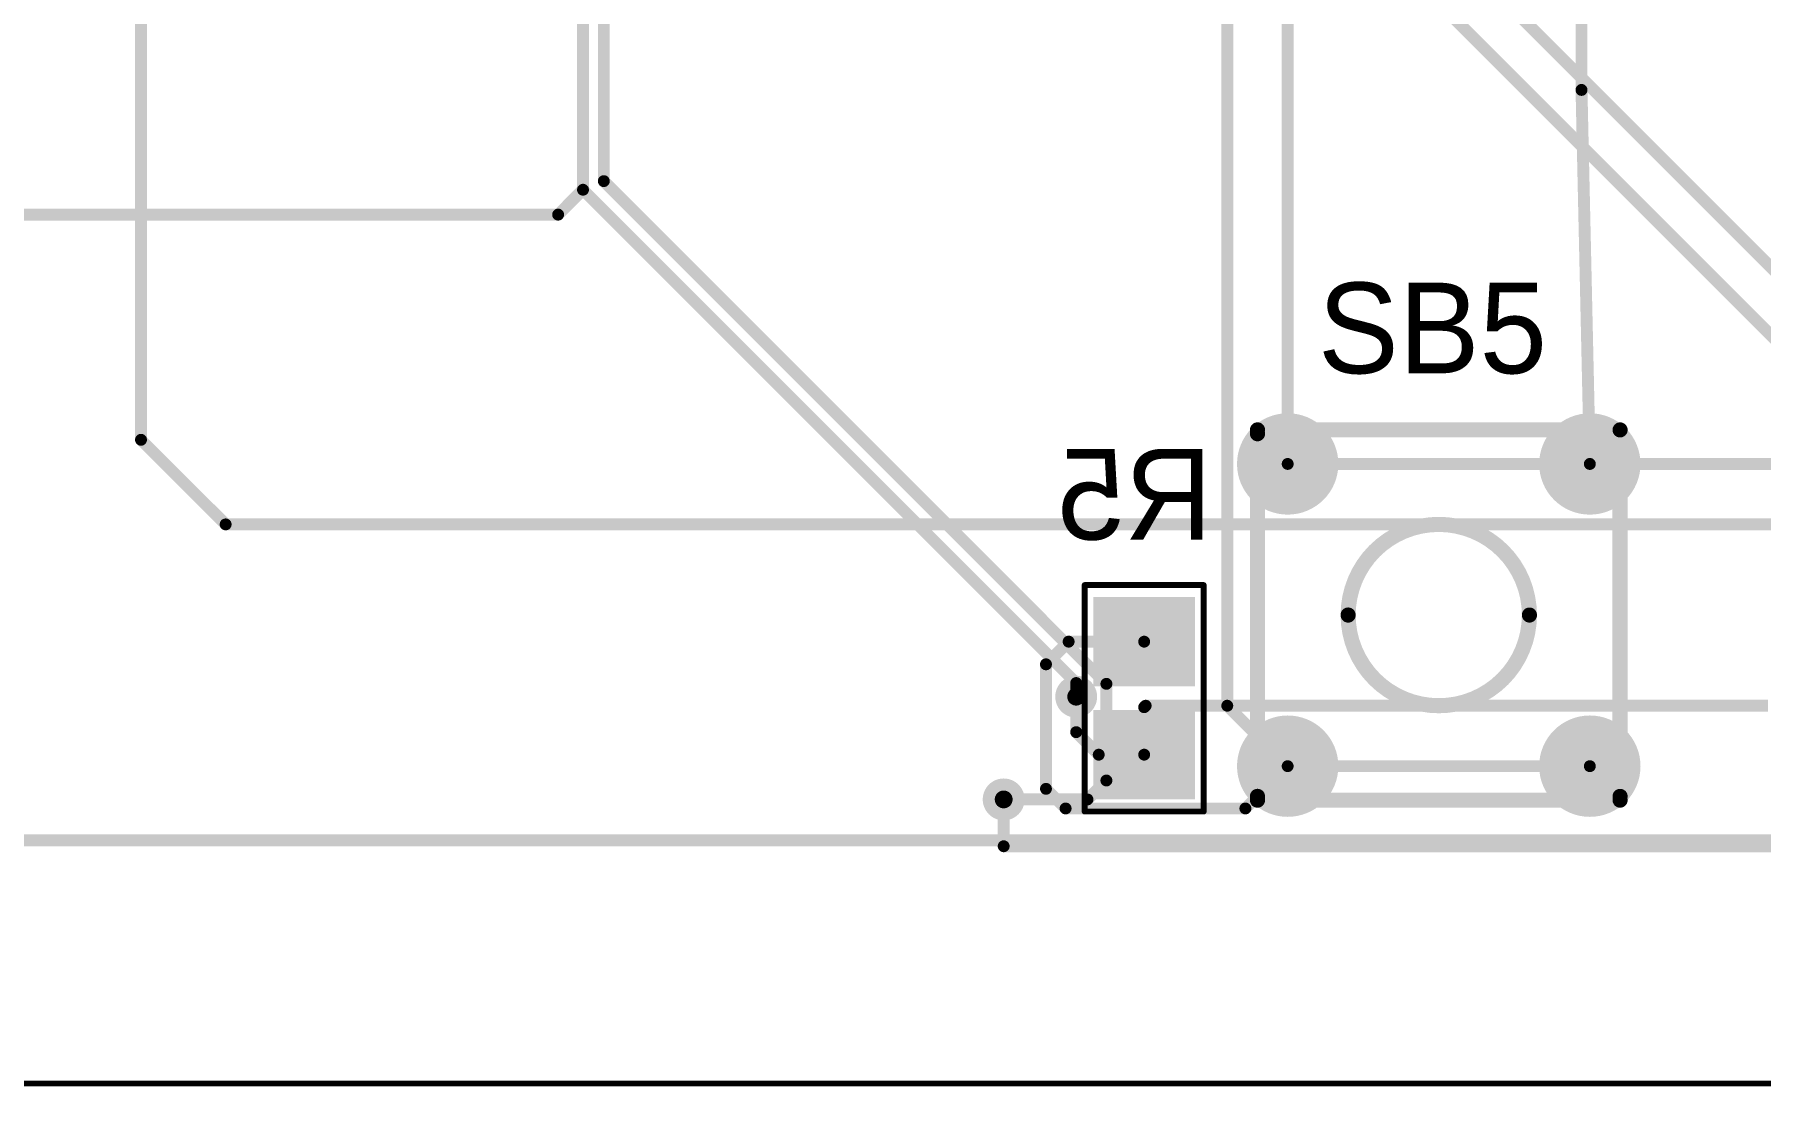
# Model space of a CAD drawing. Header units: millimetres. Extents: x 242 to 402, y 147 to 267.
# Drawn here: x 270.9 to 299.92, y 146.76 to 164.44 of the extents above; entities that cross this region are included whole.
import ezdxf

# ---------------------------------------------------------------- set-up
doc = ezdxf.new("R2010")
doc.units = ezdxf.units.MM
for name, color, linetype in [('BottomLayer', 5, 'Continuous'), ('BottomOverlay', 54, 'Continuous'), ('BottomPaste', 16, 'Continuous'), ('BottomSolder', 6, 'Continuous'), ('Mechanical15', 56, 'Continuous'), ('MultiLayer', 9, 'Continuous'), ('PadHoleLayer', 156, 'Continuous'), ('TopLayer', 1, 'Continuous'), ('TopOverlay', 2, 'Continuous'), ('TopSolder', 216, 'Continuous'), ('ViaHoleLayer', 16, 'Continuous')]:
    doc.layers.add(name, color=color, linetype=linetype)

msp = doc.modelspace()

# ---------------------------------------------------------------- linework, layer by layer
at = {"layer": 'BottomLayer', "const_width": 0.2}
for points in [[(272.694, 157.632), (272.694, 197.866)], [(296.913, 163.513), (296.913, 165.29)], [(296.913, 163.513), (297.053, 157.226)], [(272.694, 157.632), (274.117, 156.21)], [(291.973, 157.226), (297.053, 157.226)], [(297.053, 157.226), (308.229, 157.226)], [(274.117, 156.21), (315.049, 156.21)], [(287.909, 153.858), (288.29, 154.239)], [(288.29, 154.239), (289.56, 154.239)], [(287.909, 151.765), (287.909, 153.858)], [(288.417, 152.718), (288.417, 153.314)], [(289.56, 153.137), (289.585, 153.162)], [(289.56, 152.339), (289.56, 153.137)], [(289.585, 153.162), (300.05, 153.162)], [(288.417, 152.718), (288.796, 152.339)], [(288.796, 152.339), (289.56, 152.339)], [(291.262, 151.435), (291.973, 152.146)], [(291.973, 152.146), (297.053, 152.146)], [(287.909, 151.765), (288.239, 151.435)], [(287.198, 150.8), (287.198, 151.587)], [(288.239, 151.435), (291.262, 151.435)], [(287.198, 150.8), (339.598, 150.8)]]:
    msp.add_lwpolyline(points, dxfattribs=at)
at = {"layer": 'BottomLayer'}
for points, const_width in [([(296.863, 163.513, 1), (296.963, 163.513, 1)], 0.1), ([(296.863, 163.513, 1), (296.963, 163.513, 1)], 0.1), ([(291.598, 157.226, 1), (292.348, 157.226, 1)], 0.75), ([(296.678, 157.226, 1), (297.428, 157.226, 1)], 0.75), ([(272.644, 157.632, 1), (272.744, 157.632, 1)], 0.1), ([(272.644, 157.632, 1), (272.744, 157.632, 1)], 0.1), ([(291.923, 157.226, 1), (292.023, 157.226, 1)], 0.1), ([(297.003, 157.226, 1), (297.103, 157.226, 1)], 0.1), ([(297.003, 157.226, 1), (297.103, 157.226, 1)], 0.1), ([(297.003, 157.226, 1), (297.103, 157.226, 1)], 0.1), ([(274.067, 156.21, 1), (274.167, 156.21, 1)], 0.1), ([(274.067, 156.21, 1), (274.167, 156.21, 1)], 0.1), ([(288.24, 154.239, 1), (288.34, 154.239, 1)], 0.1), ([(288.24, 154.239, 1), (288.34, 154.239, 1)], 0.1), ([(289.51, 154.239, 1), (289.61, 154.239, 1)], 0.1), ([(287.859, 153.858, 1), (287.959, 153.858, 1)], 0.1), ([(287.859, 153.858, 1), (287.959, 153.858, 1)], 0.1), ([(288.292, 153.314, 1), (288.542, 153.314, 1)], 0.25), ([(288.367, 153.314, 1), (288.467, 153.314, 1)], 0.1), ([(289.51, 153.137, 1), (289.61, 153.137, 1)], 0.1), ([(289.51, 153.137, 1), (289.61, 153.137, 1)], 0.1), ([(289.535, 153.162, 1), (289.635, 153.162, 1)], 0.1), ([(289.535, 153.162, 1), (289.635, 153.162, 1)], 0.1), ([(288.367, 152.718, 1), (288.467, 152.718, 1)], 0.1), ([(288.367, 152.718, 1), (288.467, 152.718, 1)], 0.1), ([(291.598, 152.146, 1), (292.348, 152.146, 1)], 0.75), ([(296.678, 152.146, 1), (297.428, 152.146, 1)], 0.75), ([(288.746, 152.339, 1), (288.846, 152.339, 1)], 0.1), ([(288.746, 152.339, 1), (288.846, 152.339, 1)], 0.1), ([(289.51, 152.339, 1), (289.61, 152.339, 1)], 0.1), ([(289.51, 152.339, 1), (289.61, 152.339, 1)], 0.1), ([(291.923, 152.146, 1), (292.023, 152.146, 1)], 0.1), ([(291.923, 152.146, 1), (292.023, 152.146, 1)], 0.1), ([(297.003, 152.146, 1), (297.103, 152.146, 1)], 0.1), ([(287.073, 151.587, 1), (287.323, 151.587, 1)], 0.25), ([(287.859, 151.765, 1), (287.959, 151.765, 1)], 0.1), ([(287.859, 151.765, 1), (287.959, 151.765, 1)], 0.1), ([(287.148, 151.587, 1), (287.248, 151.587, 1)], 0.1), ([(288.189, 151.435, 1), (288.289, 151.435, 1)], 0.1), ([(288.189, 151.435, 1), (288.289, 151.435, 1)], 0.1), ([(291.212, 151.435, 1), (291.312, 151.435, 1)], 0.1), ([(291.212, 151.435, 1), (291.312, 151.435, 1)], 0.1), ([(287.148, 150.8, 1), (287.248, 150.8, 1)], 0.1), ([(287.148, 150.8, 1), (287.248, 150.8, 1)], 0.1)]:
    msp.add_lwpolyline(points, format="xyb", close=True, dxfattribs=dict(at, const_width=const_width))
for points in [[(290.31, 154.889), (288.81, 154.889), (290.31, 153.589), (288.81, 153.589)], [(290.31, 152.989), (288.81, 152.989), (290.31, 151.689), (288.81, 151.689)]]:
    msp.add_solid(points, dxfattribs=at)
at = {"layer": 'BottomOverlay', "const_width": 0.1}
for points in [[(288.56, 155.189), (288.66, 155.189)], [(288.56, 151.384), (288.56, 155.189)], [(288.66, 155.189), (290.56, 155.189)], [(290.56, 151.384), (290.56, 155.189)], [(288.56, 151.384), (290.56, 151.384)]]:
    msp.add_lwpolyline(points, dxfattribs=at)
at = {"layer": 'BottomOverlay', "const_width": 0.05}
for points in [[(288.535, 155.189, 1), (288.585, 155.189, 1)], [(288.535, 155.189, 1), (288.585, 155.189, 1)], [(288.635, 155.189, 1), (288.685, 155.189, 1)], [(288.635, 155.189, 1), (288.685, 155.189, 1)], [(290.535, 155.189, 1), (290.585, 155.189, 1)], [(290.535, 155.189, 1), (290.585, 155.189, 1)], [(288.535, 151.384, 1), (288.585, 151.384, 1)], [(288.535, 151.384, 1), (288.585, 151.384, 1)], [(290.535, 151.384, 1), (290.585, 151.384, 1)], [(290.535, 151.384, 1), (290.585, 151.384, 1)]]:
    msp.add_lwpolyline(points, format="xyb", close=True, dxfattribs=at)
at = {"layer": 'BottomPaste'}
for points in [[(290.31, 154.889), (288.81, 154.889), (290.31, 153.589), (288.81, 153.589)], [(290.31, 152.989), (288.81, 152.989), (290.31, 151.689), (288.81, 151.689)]]:
    msp.add_solid(points, dxfattribs=at)
at = {"layer": 'BottomSolder'}
for points, const_width in [([(291.547, 157.226, 1), (292.399, 157.226, 1)], 0.852), ([(296.627, 157.226, 1), (297.479, 157.226, 1)], 0.852), ([(288.241, 153.314, 1), (288.593, 153.314, 1)], 0.352), ([(291.547, 152.146, 1), (292.399, 152.146, 1)], 0.852), ([(296.627, 152.146, 1), (297.479, 152.146, 1)], 0.852), ([(287.022, 151.587, 1), (287.374, 151.587, 1)], 0.352)]:
    msp.add_lwpolyline(points, format="xyb", close=True, dxfattribs=dict(at, const_width=const_width))
for points in [[(290.412, 154.991), (288.708, 154.991), (290.412, 153.487), (288.708, 153.487)], [(290.412, 153.091), (288.708, 153.091), (290.412, 151.587), (288.708, 151.587)]]:
    msp.add_solid(points, dxfattribs=at)
at = {"layer": 'Mechanical15', "const_width": 0.1}
msp.add_lwpolyline([(247.015, 146.812), (396.875, 146.812)], dxfattribs=at)
at = {"layer": 'MultiLayer', "const_width": 0.25}
for points in [[(288.292, 153.314, 1), (288.542, 153.314, 1)], [(287.073, 151.587, 1), (287.323, 151.587, 1)]]:
    msp.add_lwpolyline(points, format="xyb", close=True, dxfattribs=at)
at = {"layer": 'PadHoleLayer', "const_width": 0.45}
for points in [[(291.748, 157.226, 1), (292.198, 157.226, 1)], [(296.828, 157.226, 1), (297.278, 157.226, 1)], [(291.748, 152.146, 1), (292.198, 152.146, 1)], [(296.828, 152.146, 1), (297.278, 152.146, 1)]]:
    msp.add_lwpolyline(points, format="xyb", close=True, dxfattribs=at)
at = {"layer": 'TopLayer', "const_width": 0.2}
for points in [[(290.957, 153.162), (290.957, 185.468)], [(291.973, 157.226), (291.973, 171.323)], [(280.125, 161.835), (280.125, 169.693)], [(280.475, 161.98), (280.475, 168.097)], [(294.045, 165.441), (305.13, 154.356)], [(295.3, 165.329), (305.003, 155.626)], [(279.707, 161.417), (280.125, 161.835)], [(280.125, 161.835), (288.417, 153.543)], [(280.475, 161.98), (288.925, 153.53)], [(258.313, 161.417), (279.707, 161.417)], [(288.417, 153.314), (288.417, 153.543)], [(288.925, 151.905), (288.925, 153.53)], [(290.957, 153.162), (291.973, 152.146)], [(288.608, 151.587), (288.925, 151.905)], [(287.198, 151.587), (288.608, 151.587)], [(268.605, 150.901), (308.928, 150.901)]]:
    msp.add_lwpolyline(points, dxfattribs=at)
at = {"layer": 'TopLayer'}
for points, const_width in [([(280.075, 161.835, 1), (280.175, 161.835, 1)], 0.1), ([(280.075, 161.835, 1), (280.175, 161.835, 1)], 0.1), ([(280.075, 161.835, 1), (280.175, 161.835, 1)], 0.1), ([(280.425, 161.98, 1), (280.525, 161.98, 1)], 0.1), ([(280.425, 161.98, 1), (280.525, 161.98, 1)], 0.1), ([(279.657, 161.417, 1), (279.757, 161.417, 1)], 0.1), ([(279.657, 161.417, 1), (279.757, 161.417, 1)], 0.1), ([(291.598, 157.226, 1), (292.348, 157.226, 1)], 0.75), ([(296.678, 157.226, 1), (297.428, 157.226, 1)], 0.75), ([(291.923, 157.226, 1), (292.023, 157.226, 1)], 0.1), ([(288.292, 153.314, 1), (288.542, 153.314, 1)], 0.25), ([(288.367, 153.543, 1), (288.467, 153.543, 1)], 0.1), ([(288.367, 153.543, 1), (288.467, 153.543, 1)], 0.1), ([(288.875, 153.53, 1), (288.975, 153.53, 1)], 0.1), ([(288.875, 153.53, 1), (288.975, 153.53, 1)], 0.1), ([(288.367, 153.314, 1), (288.467, 153.314, 1)], 0.1), ([(290.907, 153.162, 1), (291.007, 153.162, 1)], 0.1), ([(290.907, 153.162, 1), (291.007, 153.162, 1)], 0.1), ([(291.598, 152.146, 1), (292.348, 152.146, 1)], 0.75), ([(296.678, 152.146, 1), (297.428, 152.146, 1)], 0.75), ([(291.923, 152.146, 1), (292.023, 152.146, 1)], 0.1), ([(287.073, 151.587, 1), (287.323, 151.587, 1)], 0.25), ([(288.875, 151.905, 1), (288.975, 151.905, 1)], 0.1), ([(288.875, 151.905, 1), (288.975, 151.905, 1)], 0.1), ([(287.148, 151.587, 1), (287.248, 151.587, 1)], 0.1), ([(288.558, 151.587, 1), (288.657, 151.587, 1)], 0.1), ([(288.558, 151.587, 1), (288.657, 151.587, 1)], 0.1)]:
    msp.add_lwpolyline(points, format="xyb", close=True, dxfattribs=dict(at, const_width=const_width))
at = {"layer": 'TopOverlay', "const_width": 0.254}
for points in [[(291.465, 157.798), (297.561, 157.798)], [(291.465, 151.638), (291.465, 157.734)], [(297.561, 151.638), (297.561, 157.798)], [(291.465, 151.575), (297.561, 151.575)]]:
    msp.add_lwpolyline(points, dxfattribs=at)
at = {"layer": 'TopOverlay'}
for points, const_width in [([(291.401, 157.798, 1), (291.529, 157.798, 1)], 0.127), ([(291.401, 157.734, 1), (291.529, 157.734, 1)], 0.127), ([(297.498, 157.798, 1), (297.625, 157.798, 1)], 0.127), ([(297.498, 157.798, 1), (297.625, 157.798, 1)], 0.127), ([(296.037, 154.686, 1), (292.989, 154.686, 1)], 0.254), ([(292.925, 154.686, 1), (293.053, 154.686, 1)], 0.127), ([(295.974, 154.686, 1), (296.101, 154.686, 1)], 0.127), ([(291.401, 151.638, 1), (291.529, 151.638, 1)], 0.127), ([(291.401, 151.575, 1), (291.529, 151.575, 1)], 0.127), ([(297.498, 151.638, 1), (297.625, 151.638, 1)], 0.127), ([(297.498, 151.575, 1), (297.625, 151.575, 1)], 0.127)]:
    msp.add_lwpolyline(points, format="xyb", close=True, dxfattribs=dict(at, const_width=const_width))
at = {"layer": 'TopSolder'}
for points, const_width in [([(291.547, 157.226, 1), (292.399, 157.226, 1)], 0.852), ([(296.627, 157.226, 1), (297.479, 157.226, 1)], 0.852), ([(288.241, 153.314, 1), (288.593, 153.314, 1)], 0.352), ([(291.547, 152.146, 1), (292.399, 152.146, 1)], 0.852), ([(296.627, 152.146, 1), (297.479, 152.146, 1)], 0.852), ([(287.022, 151.587, 1), (287.374, 151.587, 1)], 0.352)]:
    msp.add_lwpolyline(points, format="xyb", close=True, dxfattribs=dict(at, const_width=const_width))
at = {"layer": 'ViaHoleLayer', "const_width": 0.15}
for points in [[(288.342, 153.314, 1), (288.492, 153.314, 1)], [(287.123, 151.587, 1), (287.273, 151.587, 1)]]:
    msp.add_lwpolyline(points, format="xyb", close=True, dxfattribs=at)

# ---------------------------------------------------------------- texts
at = {"layer": 'BottomOverlay', "text_generation_flag": 2}
msp.add_text('R5', height=1.524, rotation=360, dxfattribs=at).set_placement((290.703, 155.956))
at = {"layer": 'TopOverlay'}
msp.add_text('SB5', height=1.524, dxfattribs=at).set_placement((292.481, 158.75))

doc.saveas('drawing.dxf')
